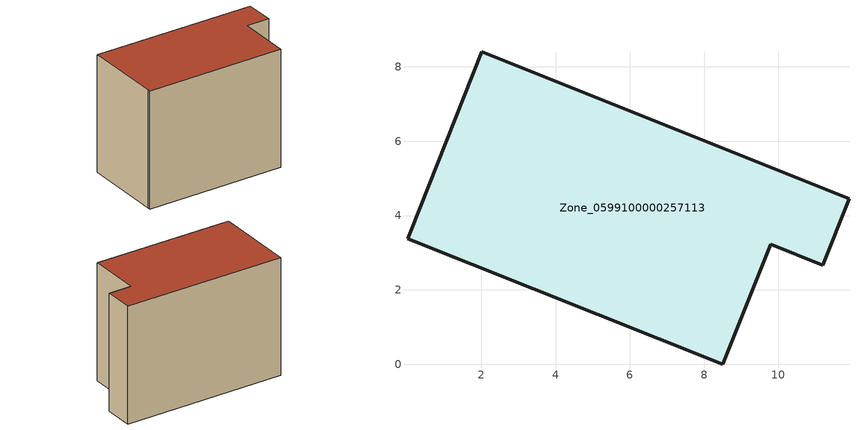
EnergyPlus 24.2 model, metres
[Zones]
Zone_0599100000257113
 floor ground (C_G): 0.1,3.58 2.01,8.41 11.9,4.45 11.19,2.67 9.79,3.23 8.5,0 0.01,3.38 z0.38
 wall outside (C_F): 11.9,4.45 2.01,8.41 0.1,3.58 0.01,3.38 8.5,0 9.79,3.23 11.19,2.67 11.9,4.45 z0.38:8.07
 roof outside (C_R): 2.01,8.41 0.1,3.58 0.01,3.38 8.5,0 9.79,3.23 11.19,2.67 11.9,4.45 z8.07
[BUILDING]
Pand.0599100000257113: North Axis=0; Terrain=City; Loads Convergence Tolerance Value=0.04; Temperature Convergence Tolerance Value=0.4; Solar Distribution=FullExterior; Maximum Number of Warmup Days=25; Minimum Number of Warmup Days=1
[Site:Location]
Rotterdam.The.Hague.AP_ZH_NLD Design_Conditions: Latitude=51.96; Longitude=4.45; Time Zone=1; Elevation=-4.5
[SITE:GROUNDTEMPERATURE:BUILDINGSURFACE]
18, 18, 18, 18, 18, 18, 18, 18, 18, 18, 18, 18
[MATERIAL] Thermal Absorptance=0.9; Solar Absorptance=0.7; Visible Absorptance=0.7
Name | Roughness | Thickness | Conductivity | Density | Specific Heat
G.TI.1975-1991 | MediumSmooth | 0.15 | 0.288461 | 540 | 1210
F.TI.1975-1991 | Rough | 0.3 | 0.230769 | 1920 | 840
R.TI.1975-1991 | MediumRough | 0.2 | 0.153846 | 1500 | 1000
[CONSTRUCTION]
C_G: G.TI.1975-1991
C_F: F.TI.1975-1991
C_R: R.TI.1975-1991
[ZONE]
Zone_0599100000257113: Type=1; Multiplier=1; Ceiling Height=Autocalculate; Volume=Autocalculate; Floor Area=autocalculate; Part of Total Floor Area=Yes
[ZONEINFILTRATION:DESIGNFLOWRATE]
Infil_Zone_0599100000257113: Zone or ZoneList or Space or SpaceList=Zone_0599100000257113; Schedule=AlwaysOn; Design Flow Rate Calculation Method=Flow/Area; Flow Rate per Floor Area=0.003; Constant Term Coefficient=1; Temperature Term Coefficient=0; Velocity Term Coefficient=0; Velocity Squared Term Coefficient=0
[HVACTEMPLATE:ZONE:IDEALLOADSAIRSYSTEM]
Zone_0599100000257113: Maximum Heating Supply Air Temperature=50; Minimum Cooling Supply Air Temperature=13; Maximum Heating Supply Air Humidity Ratio=0.0156; Minimum Cooling Supply Air Humidity Ratio=0.0077; Heating Limit=NoLimit; Cooling Limit=NoLimit; Dehumidification Control Type=ConstantSensibleHeatRatio; Cooling Sensible Heat Ratio=0.7; Dehumidification Setpoint=60; Humidification Control Type=None; Humidification Setpoint=30; Outdoor Air Method=None; Outdoor Air Flow Rate per Person=0.00944; Outdoor Air Flow Rate per Zone Floor Area=0; Outdoor Air Flow Rate per Zone=0; Demand Controlled Ventilation Type=None; Outdoor Air Economizer Type=NoEconomizer; Heat Recovery Type=None; Sensible Heat Recovery Effectiveness=0.7; Latent Heat Recovery Effectiveness=0.65
[ZONECONTROL:THERMOSTAT]
ThermostatControl_Zone_0599100000257113: Zone or ZoneList=Zone_0599100000257113; Control Type Schedule=DualSetpointControlType; Control 1=Thermostat_Zone_0599100000257113; Temperature Difference Between Cutout And Setpoint=0
[THERMOSTATSETPOINT:DUALSETPOINT]
Thermostat_Zone_0599100000257113: Heating Setpoint Temperature Schedule=HeatingSetpoint_Zone_0599100000257113; Cooling Setpoint Temperature Schedule=CoolingSetpoint_Zone_0599100000257113
[SCHEDULE:COMPACT]
HeatingSetpoint_Zone_0599100000257113: Through: 12/31, For: AllDays, Until: 24:00, 21
CoolingSetpoint_Zone_0599100000257113: Through: 12/31, For: AllDays, Until: 24:00, 24
DualSetpointControlType: Through: 12/31, For: AllDays, Until: 24:00, 4
AlwaysOn: Through: 12/31, For: AllDays, Until: 24:00, 1
